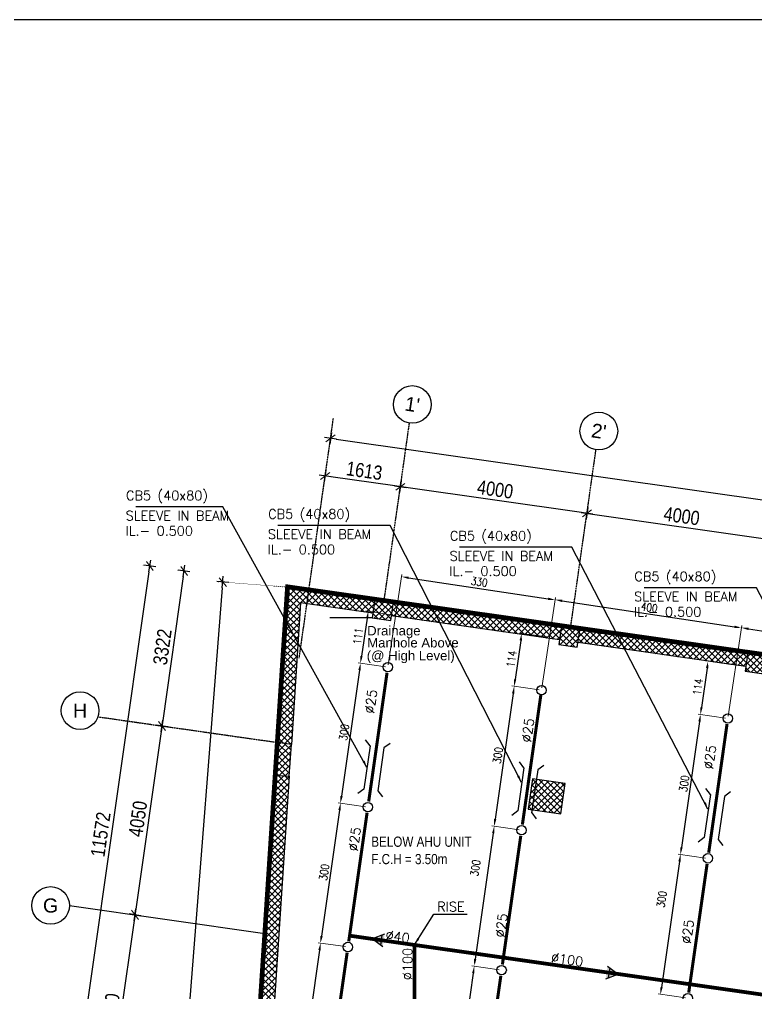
# Model space of a CAD drawing. Header units: inches. Extents: x 1355305 to 1448369, y 326920 to 386626.
# Drawn here: x 1365770 to 1381418, y 365953 to 386626 of the extents above; entities that cross this region are included whole.
import ezdxf
from ezdxf.enums import TextEntityAlignment as Align

# ---------------------------------------------------------------- set-up
doc = ezdxf.new("R2010")
doc.units = ezdxf.units.IN
doc.header["$MEASUREMENT"] = 0
for name, pattern in [('CENTER', [50.8, 31.75, -6.35, 6.35, -6.35]), ('DASHED2', [9.525, 6.35, -3.175]), ('DOT2', [3.175, 0, -3.175])]:
    doc.linetypes.add(name, pattern=pattern)
for name, color, linetype, lineweight in [('A-DOOR', 10, 'Continuous', 15), ('A-HATCH CONCRETE', 254, 'Continuous', 5), ('A-LEASING LINE', 7, 'DASHED2', 9)]:
    doc.layers.add(name, color=color, linetype=linetype, lineweight=lineweight)
for name, color, linetype in [('A-TEXT', 3, 'Continuous'), ('Axis', 9, 'CENTER'), ('dim-axis', 15, 'Continuous'), ('DIM2', 222, 'Continuous'), ('DR ARROW', 6, 'Continuous'), ('FFNEW', 252, 'Continuous'), ('FIRE MAIN PIPE', 7, 'Continuous'), ('FP-PIPE', 4, 'Continuous'), ('P-FIRE-SPR', 6, 'Continuous'), ('P-FIRE-TXT', 181, 'Continuous'), ('S-COL', 210, 'Continuous'), ('S-WALL', 1, 'Continuous'), ('SLEEVE', 2, 'Continuous'), ('SPR..', 3, 'Continuous'), ('TAXT', 3, 'Continuous'), ('wall pod', 7, 'Continuous')]:
    doc.layers.add(name, color=color, linetype=linetype)
doc.styles.add('ARIAL', font='ARIALN.TTF')
doc.styles.add('MECH', font='romans.shx')
doc.styles.add('ROMANS', font='romans__.ttf', dxfattribs={"width": 0.8})
doc.styles.add('style1', font='arial.ttf')
doc.dimstyles.new('DIM-100', dxfattribs={"dimscale": 150, "dimtxt": 2, "dimasz": 1, "dimexe": 0.75, "dimexo": 1, "dimgap": 0.5, "dimtad": 1, "dimdec": 0, "dimzin": 11, "dimdsep": 46, "dimtxsty": 'ARIAL', "dimblk": 'R', "dimcen": 2.5, "dimdle": 1, "dimclrd": 256, "dimclre": 256, "dimclrt": 256, "dimazin": 0, "dimtfac": 1, "dimtdec": 0, "dimtix": 1, "dimtmove": 2, "dimatfit": 3, "dimldrblk": 'R', "dimtolj": 1, "dimtzin": 3, "dimlwd": -1, "dimlwe": 13, "dimarcsym": 0})
doc.dimstyles.new('GRAND CINEMA', dxfattribs={"dimtxt": 180, "dimasz": 150, "dimexe": 0.18, "dimexo": 0.06, "dimgap": 100, "dimtad": 1, "dimdec": 0, "dimlfac": 0.1, "dimzin": 1, "dimdsep": 46, "dimtxsty": 'MECH', "dimcen": 0.09, "dimdle": 0.2, "dimclrd": 222, "dimclre": 222, "dimclrt": 3, "dimadec": 0, "dimazin": 0, "dimtfac": 1, "dimtdec": 0, "dimtix": 1, "dimtmove": 2, "dimatfit": 3, "dimfxl": 1, "dimtolj": 1, "dimtzin": 0, "dimlwd": -1, "dimarcsym": 0})
pattern_1 = [(45, (1341716.94, 266100.535), (-66.29126, 66.29126), []), (135, (1341716.94, 266100.535), (-66.29126, -66.29126), [])]
pattern_2 = [(45, (1341716.31, 266100.535), (-66.29126, 66.29126), []), (135, (1341716.31, 266100.535), (-66.29126, -66.29126), [])]

# ---------------------------------------------------------------- blocks, each defined once
blk = doc.blocks.new('R')
for p, q in [((-1.05, 0), (1.05, 0)), ((0, -1.05), (0, 1.05))]:
    blk.add_line(p, q)
at = {"color": 4, "lineweight": 13}
blk.add_line((-0.71, -0.71), (0.71, 0.71), dxfattribs=at)
blk = doc.blocks.new('*D1032')
at = {"layer": 'Defpoints', "color": 0, "transparency": 16777216}
for p in [(1420983, 599836), (1420983, 599836), (1422567, 599511)]:
    blk.add_point(p, dxfattribs=at)
at = {"layer": 'dim-axis', "color": 251, "linetype": 'DOT2', "lineweight": 13, "transparency": 16777216}
for p, q in [((1420962, 599687), (1420967, 599724)), ((1422588, 599660), (1422597, 599719))]:
    blk.add_line(p, q, dxfattribs=at)
at = {"layer": 'dim-axis', "color": 251, "transparency": 16777216}
blk.add_line((1422462, 599624), (1421102, 599819), dxfattribs=at)
at = {"layer": 'dim-axis', "color": 251, "transparency": 16777216, "xscale": 120, "yscale": 120, "zscale": 120}
for p, rotation in [((1420983, 599836), 171.8736112541112), ((1422581, 599607), 351.8736112541112)]:
    blk.add_blockref('R', p, dxfattribs=dict(at, rotation=rotation))
at = {"layer": 'dim-axis', "color": 251, "transparency": 16777216, "insert": (1421814, 599947), "char_height": 300, "attachment_point": 5, "rotation": 351.8736, "style": 'ARIAL'}
blk.add_mtext('\\A1;1613', dxfattribs=at)
blk = doc.blocks.new('*D1033')
at = {"layer": 'Defpoints', "color": 0, "transparency": 16777216}
for p in [(1426500, 598759), (1430500, 598477), (1430500, 598477)]:
    blk.add_point(p, dxfattribs=at)
at = {"layer": 'dim-axis', "color": 251, "linetype": 'DOT2', "lineweight": 13, "transparency": 16777216}
for p, q in [((1426521, 598908), (1426556, 599153)), ((1430522, 598625), (1430516, 598588))]:
    blk.add_line(p, q, dxfattribs=at)
at = {"layer": 'dim-axis', "color": 251, "transparency": 16777216}
blk.add_line((1426659, 599025), (1430382, 598494), dxfattribs=at)
at = {"layer": 'dim-axis', "color": 251, "transparency": 16777216, "xscale": 120, "yscale": 120, "zscale": 120}
for p, rotation in [((1426540, 599042), 171.8736112541112), ((1430500, 598477), 351.8736112541112)]:
    blk.add_blockref('R', p, dxfattribs=dict(at, rotation=rotation))
at = {"layer": 'dim-axis', "color": 251, "transparency": 16777216, "insert": (1428553, 598985), "char_height": 300, "attachment_point": 5, "rotation": 351.8736, "style": 'ARIAL'}
blk.add_mtext('\\A1;4000', dxfattribs=at)
blk = doc.blocks.new('*D1042')
at = {"layer": 'Defpoints', "color": 0, "transparency": 16777216}
for p in [(1422581, 599607), (1422581, 599607), (1426540, 599042)]:
    blk.add_point(p, dxfattribs=at)
at = {"layer": 'dim-axis', "color": 251, "transparency": 16777216}
blk.add_line((1426422, 599059), (1422699, 599591), dxfattribs=at)
at = {"layer": 'dim-axis', "color": 251, "linetype": 'DOT2', "lineweight": 13, "transparency": 16777216}
for p, q in [((1422559, 599459), (1422565, 599496)), ((1426519, 598894), (1426525, 598931))]:
    blk.add_line(p, q, dxfattribs=at)
at = {"layer": 'dim-axis', "color": 251, "transparency": 16777216, "xscale": 120, "yscale": 120, "zscale": 120}
for p, rotation in [((1422581, 599607), 171.8736112541112), ((1426540, 599042), 351.8736112541112)]:
    blk.add_blockref('R', p, dxfattribs=dict(at, rotation=rotation))
at = {"layer": 'dim-axis', "color": 251, "transparency": 16777216, "insert": (1424593, 599551), "char_height": 300, "attachment_point": 5, "rotation": 351.8736, "style": 'ARIAL'}
blk.add_mtext('\\A1;4000', dxfattribs=at)
blk = doc.blocks.new('*D1044')
at = {"layer": 'Defpoints', "color": 0, "transparency": 16777216}
for p in [(1420642, 597441), (1470715, 593565), (1470260, 590370)]:
    blk.add_point(p, dxfattribs=at)
at = {"layer": 'dim-axis', "color": 251, "linetype": 'DOT2', "lineweight": 13, "transparency": 16777216}
for p, q in [((1420663, 597590), (1421113, 600748)), ((1470281, 590519), (1470731, 593676))]:
    blk.add_line(p, q, dxfattribs=at)
at = {"layer": 'dim-axis', "color": 251, "transparency": 16777216}
blk.add_line((1421216, 600619), (1470596, 593582), dxfattribs=at)
at = {"layer": 'dim-axis', "color": 251, "transparency": 16777216, "xscale": 120, "yscale": 120, "zscale": 120}
for p, rotation in [((1421097, 600636), 171.8890881608404), ((1470715, 593565), 351.8890881608405)]:
    blk.add_blockref('R', p, dxfattribs=dict(at, rotation=rotation))
at = {"layer": 'dim-axis', "color": 251, "transparency": 16777216, "insert": (1445938, 597327), "char_height": 300, "attachment_point": 5, "rotation": 351.8891, "style": 'ARIAL'}
blk.add_mtext('\\A1;50119', dxfattribs=at)
blk = doc.blocks.new('*D1047')
at = {"layer": 'Defpoints', "color": 0, "transparency": 16777216}
for p in [(1417261, 597924), (1417261, 597924), (1415626, 586468)]:
    blk.add_point(p, dxfattribs=at)
at = {"layer": 'dim-axis', "color": 251, "linetype": 'DOT2', "lineweight": 13, "transparency": 16777216}
for p, q in [((1417113, 597945), (1417150, 597940)), ((1415478, 586489), (1415515, 586484))]:
    blk.add_line(p, q, dxfattribs=at)
at = {"layer": 'dim-axis', "color": 251, "transparency": 16777216}
blk.add_line((1415643, 586586), (1417244, 597805), dxfattribs=at)
at = {"layer": 'dim-axis', "color": 251, "transparency": 16777216, "xscale": 120, "yscale": 120, "zscale": 120}
for p, rotation in [((1417261, 597924), 81.8772662833131), ((1415626, 586468), 261.8772662833131)]:
    blk.add_blockref('R', p, dxfattribs=dict(at, rotation=rotation))
at = {"layer": 'dim-axis', "color": 251, "transparency": 16777216, "insert": (1416218, 592228), "char_height": 300, "attachment_point": 5, "rotation": 81.8773, "style": 'ARIAL'}
blk.add_mtext('\\A1;11572', dxfattribs=at)
blk = doc.blocks.new('*D1048')
at = {"layer": 'Defpoints', "color": 0, "transparency": 16777216}
for p in [(1417989, 597820), (1417520, 594531), (1417520, 594531)]:
    blk.add_point(p, dxfattribs=at)
at = {"layer": 'dim-axis', "color": 251, "transparency": 16777216}
blk.add_line((1417972, 597701), (1417537, 594650), dxfattribs=at)
at = {"layer": 'dim-axis', "color": 251, "linetype": 'DOT2', "lineweight": 13, "transparency": 16777216}
for p, q in [((1417840, 597841), (1417878, 597836)), ((1417371, 594552), (1417408, 594547))]:
    blk.add_line(p, q, dxfattribs=at)
at = {"layer": 'dim-axis', "color": 251, "transparency": 16777216, "xscale": 120, "yscale": 120, "zscale": 120}
for p, rotation in [((1417989, 597820), 81.87726634256052), ((1417520, 594531), 261.8772663425605)]:
    blk.add_blockref('R', p, dxfattribs=dict(at, rotation=rotation))
at = {"layer": 'dim-axis', "color": 251, "transparency": 16777216, "insert": (1417528, 596208), "char_height": 300, "attachment_point": 5, "rotation": 81.8773, "style": 'ARIAL'}
blk.add_mtext('\\A1;3322', dxfattribs=at)
blk = doc.blocks.new('*D1049')
at = {"layer": 'Defpoints', "color": 0, "transparency": 16777216}
for p in [(1417520, 594531), (1416947, 590522), (1416947, 590522)]:
    blk.add_point(p, dxfattribs=at)
at = {"layer": 'dim-axis', "color": 251, "transparency": 16777216}
blk.add_line((1417503, 594412), (1416964, 590640), dxfattribs=at)
at = {"layer": 'dim-axis', "color": 251, "linetype": 'DOT2', "lineweight": 13, "transparency": 16777216}
for p, q in [((1417371, 594552), (1417408, 594547)), ((1416799, 590543), (1416836, 590538))]:
    blk.add_line(p, q, dxfattribs=at)
at = {"layer": 'dim-axis', "color": 251, "transparency": 16777216, "xscale": 120, "yscale": 120, "zscale": 120}
for p, rotation in [((1417520, 594531), 81.87726634670558), ((1416947, 590522), 261.8772663467056)]:
    blk.add_blockref('R', p, dxfattribs=dict(at, rotation=rotation))
at = {"layer": 'dim-axis', "color": 251, "transparency": 16777216, "insert": (1417008, 592559), "char_height": 300, "attachment_point": 5, "rotation": 81.8773, "style": 'ARIAL'}
blk.add_mtext('\\A1;4050', dxfattribs=at)
blk = doc.blocks.new('*D1050')
at = {"layer": 'Defpoints', "color": 0, "transparency": 16777216}
for p in [(1416947, 590522), (1416354, 586364), (1416354, 586364)]:
    blk.add_point(p, dxfattribs=at)
at = {"layer": 'dim-axis', "color": 251, "linetype": 'DOT2', "lineweight": 13, "transparency": 16777216}
for p, q in [((1416799, 590543), (1416836, 590538)), ((1416205, 586385), (1416243, 586380))]:
    blk.add_line(p, q, dxfattribs=at)
at = {"layer": 'dim-axis', "color": 251, "transparency": 16777216}
blk.add_line((1416930, 590403), (1416371, 586483), dxfattribs=at)
at = {"layer": 'dim-axis', "color": 251, "transparency": 16777216, "xscale": 120, "yscale": 120, "zscale": 120}
for p, rotation in [((1416947, 590522), 81.87726634670558), ((1416354, 586364), 261.8772663467056)]:
    blk.add_blockref('R', p, dxfattribs=dict(at, rotation=rotation))
at = {"layer": 'dim-axis', "color": 251, "transparency": 16777216, "insert": (1416425, 588475), "char_height": 300, "attachment_point": 5, "rotation": 81.8773, "style": 'ARIAL'}
blk.add_mtext('\\A1;4200', dxfattribs=at)
blk = doc.blocks.new('*D87')
at = {"layer": 'Defpoints', "color": 0, "transparency": 16777216}
for p in [(1418810, 597585), (1420642, 597441), (1417901, 562459)]:
    blk.add_point(p, dxfattribs=at)
at = {"layer": 'dim-axis', "color": 251, "transparency": 16777216}
blk.add_line((1416079, 562722), (1418801, 597465), dxfattribs=at)
at = {"layer": 'dim-axis', "color": 251, "linetype": 'DOT2', "lineweight": 13, "transparency": 16777216}
for p, q in [((1420492, 597453), (1418698, 597594)), ((1417752, 562470), (1415957, 562611))]:
    blk.add_line(p, q, dxfattribs=at)
at = {"layer": 'dim-axis', "color": 251, "transparency": 16777216, "xscale": 120, "yscale": 120, "zscale": 120}
for p, rotation in [((1418810, 597585), 85.52071850426807), ((1416070, 562602), 265.5207185042681)]:
    blk.add_blockref('R', p, dxfattribs=dict(at, rotation=rotation))
at = {"layer": 'dim-axis', "color": 251, "transparency": 16777216, "insert": (1417212, 580111), "char_height": 300, "attachment_point": 5, "rotation": 85.5207, "style": 'ARIAL'}
blk.add_mtext('\\A1;35090', dxfattribs=at)
blk = doc.blocks.new('SEDRGFE')
at = {"layer": 'A-HATCH CONCRETE'}
h = blk.add_hatch(dxfattribs=at)
h.set_pattern_fill('ANSI37', color=250, scale=750)
h.set_pattern_definition(pattern_2)
h.paths.add_polyline_path([(1352997, 708953), (1353393, 708896), (1353450, 709292), (1353054, 709349)])
h = blk.add_hatch(dxfattribs=at)
h.set_pattern_fill('ANSI37', color=250, scale=750)
h.set_pattern_definition(pattern_2)
h.paths.add_polyline_path([(1356957, 708387), (1357353, 708331), (1357410, 708727), (1357014, 708783)])
h = blk.add_hatch(dxfattribs=at)
h.set_pattern_fill('ANSI37', color=250, scale=750)
h.set_pattern_definition(pattern_1)
h.paths.add_polyline_path([(1360918, 707822), (1361314, 707765), (1361370, 708161), (1360974, 708218)])
h = blk.add_hatch(dxfattribs=at)
h.set_pattern_fill('ANSI37', color=250, scale=750)
h.set_pattern_definition(pattern_1)
h.paths.add_polyline_path([(1350939, 705612), (1351238, 705592), (1351282, 706268), (1350984, 706311)])
h = blk.add_hatch(dxfattribs=at)
h.set_pattern_fill('ANSI37', color=250, scale=750)
h.set_pattern_definition(pattern_1)
h.paths.add_polyline_path([(1356399, 705538), (1356307, 704895), (1357000, 704796), (1357092, 705439)])
at = {"color": 250, "linetype": 'Continuous', "ltscale": 100}
blk.add_lwpolyline([(1389810, 674588), (1389810, 680290), (1389610, 680288), (1388060, 680288), (1388060, 686288), (1384200, 686288), (1384200, 693089), (1385203, 692942), (1385236, 693139), (1385780, 696950), (1386823, 704256), (1386865, 704553), (1351200, 709613), (1350434, 697904), (1372211, 694796), (1372209, 688237), (1371310, 688237), (1371310, 688038), (1371310, 684788), (1363260, 684788), (1363260, 684588), (1363260, 674588), (1389810, 674588)], dxfattribs=at)
at = {"layer": 'A-HATCH CONCRETE', "color": 250, "linetype": 'Continuous'}
for p, q in [((1351157, 708953), (1351740, 709536)), ((1351166, 709095), (1351624, 709553)), ((1351176, 709237), (1351508, 709569)), ((1351185, 709378), (1351392, 709586)), ((1351194, 709520), (1351276, 709602)), ((1351477, 709243), (1351194, 709525)), ((1351599, 709253), (1351245, 709607)), ((1351753, 709231), (1351400, 709585)), ((1351908, 709209), (1351555, 709563)), ((1351591, 709254), (1351856, 709519)), ((1351707, 709238), (1351972, 709503)), ((1352063, 709187), (1351709, 709540)), ((1352217, 709165), (1351864, 709518)), ((1351468, 709118), (1351186, 709400)), ((1351823, 709221), (1352088, 709486)), ((1351939, 709205), (1352204, 709470)), ((1352372, 709143), (1352019, 709496)), ((1352055, 709188), (1352320, 709453)), ((1352171, 709172), (1352436, 709437)), ((1352527, 709121), (1352173, 709474)), ((1352287, 709155), (1352552, 709420)), ((1352681, 709099), (1352328, 709452)), ((1352403, 709138), (1352668, 709404)), ((1352836, 709077), (1352483, 709430)), ((1352519, 709122), (1352784, 709387)), ((1352635, 709105), (1352900, 709370)), ((1352991, 709055), (1352637, 709408)), ((1352751, 709089), (1353016, 709354)), ((1353026, 709152), (1352792, 709386)), ((1353043, 709268), (1352946, 709364)), ((1351148, 708811), (1351469, 709133)), ((1351452, 708869), (1351170, 709152)), ((1351460, 708994), (1351178, 709276)), ((1352867, 709072), (1353040, 709244)), ((1352983, 709056), (1353017, 709090)), ((1353423, 709097), (1353597, 709271)), ((1353609, 708966), (1353430, 709146)), ((1353445, 709252), (1353481, 709288)), ((1353764, 708944), (1353446, 709262)), ((1353447, 708989), (1353713, 709255)), ((1353563, 708973), (1353829, 709238)), ((1353919, 708922), (1353565, 709276)), ((1353679, 708956), (1353945, 709221)), ((1354073, 708900), (1353720, 709254)), ((1353795, 708940), (1354061, 709205)), ((1354228, 708878), (1353874, 709231)), ((1353911, 708923), (1354177, 709188)), ((1354028, 708907), (1354293, 709172)), ((1354383, 708856), (1354029, 709209)), ((1354144, 708890), (1354409, 709155)), ((1354537, 708834), (1354184, 709187)), ((1354260, 708873), (1354525, 709139)), ((1354692, 708812), (1354338, 709165)), ((1354376, 708857), (1354641, 709122)), ((1354492, 708840), (1354757, 709106)), ((1354847, 708790), (1354493, 709143)), ((1354608, 708824), (1354873, 709089)), ((1355001, 708768), (1354648, 709121)), ((1355156, 708746), (1354802, 709099)), ((1351138, 708669), (1351460, 708991)), ((1351436, 708621), (1351154, 708903)), ((1351444, 708745), (1351162, 709027)), ((1353455, 708988), (1353413, 709030)), ((1354724, 708807), (1354989, 709072)), ((1354840, 708791), (1355105, 709056)), ((1354956, 708774), (1355221, 709039)), ((1355310, 708723), (1354957, 709077)), ((1355072, 708758), (1355337, 709023)), ((1355465, 708701), (1355112, 709055)), ((1355188, 708741), (1355453, 709006)), ((1355620, 708679), (1355266, 709033)), ((1355304, 708724), (1355569, 708990)), ((1355420, 708708), (1355685, 708973)), ((1355774, 708657), (1355421, 709011)), ((1355536, 708691), (1355801, 708956)), ((1355929, 708635), (1355576, 708989)), ((1355652, 708675), (1355917, 708940)), ((1356084, 708613), (1355730, 708967)), ((1355768, 708658), (1356033, 708923)), ((1355884, 708642), (1356149, 708907)), ((1356238, 708591), (1355885, 708944)), ((1356000, 708625), (1356265, 708890)), ((1356393, 708569), (1356040, 708922)), ((1356548, 708547), (1356194, 708900)), ((1356702, 708525), (1356349, 708878)), ((1351120, 708385), (1351442, 708707)), ((1351129, 708527), (1351451, 708849)), ((1351428, 708496), (1351146, 708778)), ((1356116, 708608), (1356381, 708874)), ((1356232, 708592), (1356497, 708857)), ((1356348, 708575), (1356613, 708841)), ((1356464, 708559), (1356729, 708824)), ((1356857, 708503), (1356504, 708856)), ((1356580, 708542), (1356845, 708807)), ((1356976, 708516), (1356658, 708834)), ((1356696, 708526), (1356961, 708791)), ((1356812, 708509), (1357002, 708699)), ((1356993, 708632), (1356813, 708812)), ((1357009, 708748), (1356968, 708790)), ((1357077, 708774), (1357077, 708774)), ((1357122, 708768), (1357122, 708768)), ((1357193, 708758), (1357193, 708758)), ((1357277, 708746), (1357277, 708746)), ((1357309, 708741), (1357309, 708741)), ((1357385, 708552), (1357541, 708708)), ((1357392, 708426), (1357657, 708692)), ((1357407, 708707), (1357425, 708725)), ((1357785, 708370), (1357431, 708724)), ((1357508, 708410), (1357773, 708675)), ((1357940, 708348), (1357586, 708702)), ((1358094, 708326), (1357741, 708680)), ((1351111, 708243), (1351432, 708565)), ((1351411, 708247), (1351129, 708529)), ((1351420, 708372), (1351137, 708654)), ((1356928, 708493), (1356980, 708545)), ((1357476, 708414), (1357379, 708511)), ((1357630, 708392), (1357396, 708627)), ((1357624, 708393), (1357889, 708658)), ((1357740, 708377), (1358005, 708642)), ((1357856, 708360), (1358121, 708625)), ((1358249, 708304), (1357895, 708658)), ((1357972, 708344), (1358237, 708609)), ((1358404, 708282), (1358050, 708635)), ((1358088, 708327), (1358354, 708592)), ((1358204, 708310), (1358470, 708576)), ((1358558, 708260), (1358205, 708613)), ((1358320, 708294), (1358586, 708559)), ((1358713, 708238), (1358359, 708591)), ((1358436, 708277), (1358702, 708542)), ((1358868, 708216), (1358514, 708569)), ((1358552, 708261), (1358818, 708526)), ((1358668, 708244), (1358934, 708509)), ((1359022, 708194), (1358669, 708547)), ((1358784, 708228), (1359050, 708493)), ((1359177, 708172), (1358823, 708525)), ((1358900, 708211), (1359166, 708476)), ((1359332, 708150), (1358978, 708503)), ((1359486, 708127), (1359133, 708481)), ((1351092, 707960), (1351414, 708281)), ((1351101, 708102), (1351423, 708423)), ((1351395, 707998), (1351113, 708281)), ((1351403, 708123), (1351121, 708405)), ((1359017, 708195), (1359282, 708460)), ((1359133, 708178), (1359398, 708443)), ((1359249, 708161), (1359514, 708427)), ((1359641, 708105), (1359287, 708459)), ((1359365, 708145), (1359630, 708410)), ((1359796, 708083), (1359442, 708437)), ((1359481, 708128), (1359746, 708393)), ((1359950, 708061), (1359597, 708415)), ((1359597, 708112), (1359862, 708377)), ((1359713, 708095), (1359978, 708360)), ((1360105, 708039), (1359751, 708393)), ((1359829, 708079), (1360094, 708344)), ((1360259, 708017), (1359906, 708371)), ((1359945, 708062), (1360210, 708327)), ((1360414, 707995), (1360061, 708349)), ((1360061, 708045), (1360326, 708311)), ((1360177, 708029), (1360442, 708294)), ((1360569, 707973), (1360215, 708326)), ((1360293, 708012), (1360558, 708278)), ((1360723, 707951), (1360370, 708304)), ((1360409, 707996), (1360674, 708261)), ((1360878, 707929), (1360525, 708282)), ((1360943, 707997), (1360679, 708260)), ((1351083, 707818), (1351404, 708140)), ((1351387, 707874), (1351105, 708156)), ((1360525, 707979), (1360790, 708244)), ((1360641, 707963), (1360906, 708228)), ((1360757, 707946), (1360965, 708154)), ((1360959, 708113), (1360834, 708238)), ((1360989, 708216), (1360989, 708216)), ((1361022, 708211), (1361022, 708211)), ((1361138, 708194), (1361138, 708195)), ((1361144, 708194), (1361143, 708194)), ((1351064, 707534), (1351386, 707856)), ((1351073, 707676), (1351395, 707998)), ((1351371, 707625), (1351088, 707907)), ((1351379, 707750), (1351097, 708032)), ((1360873, 707930), (1360943, 708000)), ((1351055, 707392), (1351376, 707714)), ((1351354, 707376), (1351072, 707658)), ((1351362, 707501), (1351080, 707783)), ((1351036, 707108), (1351358, 707430)), ((1351045, 707250), (1351367, 707572)), ((1351346, 707252), (1351064, 707534)), ((1351027, 706967), (1351349, 707288)), ((1351330, 707003), (1351048, 707285)), ((1351338, 707127), (1351056, 707410)), ((1351018, 706825), (1351339, 707146)), ((1351314, 706754), (1351031, 707036)), ((1351322, 706879), (1351040, 707161)), ((1350999, 706541), (1351321, 706863)), ((1351008, 706683), (1351330, 707005)), ((1351305, 706630), (1351023, 706912)), ((1350990, 706399), (1351311, 706721)), ((1351289, 706381), (1351007, 706663)), ((1351297, 706505), (1351015, 706787)), ((1351112, 706292), (1350991, 706414)), ((1351267, 706270), (1350999, 706539)), ((1351028, 706304), (1351302, 706579)), ((1351144, 706288), (1351293, 706437)), ((1350980, 706257), (1350981, 706258)), ((1350983, 706289), (1350982, 706290)), ((1351260, 706271), (1351283, 706295)), ((1351282, 706256), (1351281, 706256)), ((1350967, 706040), (1350966, 706041)), ((1350971, 706115), (1350972, 706116)), ((1350975, 706165), (1350974, 706165)), ((1351265, 706011), (1351266, 706012)), ((1351265, 706007), (1351265, 706008)), ((1351273, 706131), (1351273, 706132)), ((1351274, 706153), (1351275, 706154)), ((1350950, 705791), (1350950, 705792)), ((1350952, 705832), (1350953, 705832)), ((1350959, 705916), (1350958, 705916)), ((1350962, 705973), (1350962, 705974)), ((1351257, 705883), (1351256, 705883)), ((1351256, 705869), (1351256, 705870)), ((1350915, 705264), (1351237, 705586)), ((1350925, 705406), (1351119, 705600)), ((1350934, 705548), (1350995, 705608)), ((1350942, 705667), (1350942, 705668)), ((1350943, 705690), (1350944, 705690)), ((1351224, 705385), (1351001, 705608)), ((1351232, 705510), (1351143, 705599)), ((1351241, 705634), (1351240, 705634)), ((1351246, 705728), (1351247, 705728)), ((1351249, 705758), (1351248, 705759)), ((1350906, 705122), (1351228, 705444)), ((1351208, 705137), (1350925, 705419)), ((1351216, 705261), (1350934, 705543)), ((1350887, 704838), (1351209, 705160)), ((1350897, 704980), (1351218, 705302)), ((1351191, 704888), (1350909, 705170)), ((1351199, 705012), (1350917, 705294)), ((1350878, 704696), (1351200, 705018)), ((1351183, 704763), (1350901, 705045)), ((1350869, 704555), (1351191, 704876)), ((1351167, 704514), (1350885, 704797)), ((1351175, 704639), (1350893, 704921)), ((1350850, 704271), (1351172, 704593)), ((1350859, 704413), (1351181, 704734)), ((1351150, 704266), (1350868, 704548)), ((1351159, 704390), (1350876, 704672)), ((1350841, 704129), (1351163, 704451)), ((1351142, 704141), (1350860, 704423)), ((1350822, 703845), (1351144, 704167)), ((1350832, 703987), (1351153, 704309)), ((1351126, 703892), (1350844, 704174)), ((1351134, 704017), (1350852, 704299)), ((1350813, 703703), (1351135, 704025)), ((1351110, 703643), (1350828, 703926)), ((1351118, 703768), (1350836, 704050)), ((1350794, 703420), (1351116, 703741)), ((1350804, 703561), (1351125, 703883)), ((1351102, 703519), (1350819, 703801)), ((1350785, 703278), (1351107, 703599)), ((1351085, 703270), (1350803, 703552)), ((1351093, 703395), (1350811, 703677)), ((1350767, 702994), (1351088, 703316)), ((1350776, 703136), (1351098, 703458)), ((1351069, 703021), (1350787, 703303)), ((1351077, 703146), (1350795, 703428)), ((1350757, 702852), (1351079, 703174)), ((1351061, 702897), (1350779, 703179)), ((1350739, 702568), (1351060, 702890)), ((1350748, 702710), (1351070, 703032)), ((1351045, 702648), (1350762, 702930)), ((1351053, 702772), (1350771, 703055)), ((1350729, 702426), (1351051, 702748)), ((1351028, 702399), (1350746, 702681)), ((1351036, 702524), (1350754, 702806)), ((1350720, 702285), (1351042, 702606)), ((1351020, 702275), (1350738, 702557)), ((1350701, 702001), (1351023, 702322)), ((1350711, 702143), (1351032, 702464)), ((1351004, 702026), (1350722, 702308)), ((1351012, 702150), (1350730, 702432)), ((1350692, 701859), (1351014, 702181)), ((1350987, 701777), (1350705, 702059)), ((1350996, 701901), (1350713, 702184)), ((1350674, 701575), (1350995, 701897)), ((1350683, 701717), (1351005, 702039)), ((1350979, 701653), (1350697, 701935)), ((1350664, 701433), (1350986, 701755)), ((1350963, 701404), (1350681, 701686)), ((1350971, 701528), (1350689, 701810)), ((1350646, 701149), (1350967, 701471)), ((1350655, 701291), (1350977, 701613)), ((1350947, 701155), (1350665, 701437)), ((1350955, 701279), (1350673, 701561)), ((1350636, 701008), (1350958, 701329)), ((1350939, 701030), (1350656, 701313)), ((1350618, 700724), (1350940, 701046)), ((1350627, 700866), (1350949, 701187)), ((1350922, 700782), (1350640, 701064)), ((1350930, 700906), (1350648, 701188))]:
    blk.add_line(p, q, dxfattribs=at)
at = {"layer": 'S-COL', "color": 250}
for points in [[(1352997, 708953), (1353393, 708896), (1353450, 709292), (1353054, 709349)], [(1356957, 708387), (1357353, 708331), (1357410, 708727), (1357014, 708783)], [(1360918, 707822), (1361314, 707765), (1361370, 708161), (1360974, 708218)], [(1350939, 705612), (1351238, 705592), (1351282, 706268), (1350984, 706311)], [(1356399, 705538), (1356307, 704895), (1357000, 704796), (1357092, 705439)]]:
    blk.add_lwpolyline(points, close=True, dxfattribs=at)
at = {"layer": 'S-WALL', "color": 250}
for points in [[(1386861, 704523), (1351200, 709613)], [(1353012, 709051), (1351478, 709270), (1351282, 706268)], [(1356972, 708486), (1353408, 708995)], [(1360932, 707921), (1357368, 708430)], [(1351237, 705592), (1350791, 698783)]]:
    blk.add_lwpolyline(points, dxfattribs=at)
at = {"layer": 'TAXT', "color": 250, "ltscale": 100, "style": 'style1'}
for s, p in [('Drainage', (1352891, 708582)), ('Manhole Above', (1352892, 708326)), ('(@ High Level)', (1352882, 708053))]:
    blk.add_text(s, height=200, dxfattribs=at).set_placement(p)
blk = doc.blocks.new('SWGDCSTHYTD')
at = {"color": 254, "linetype": 'Continuous', "ltscale": 100}
blk.add_lwpolyline([(1410071, 395958), (1410071, 401661), (1409871, 401658), (1408321, 401658), (1408321, 407658), (1404460, 407658), (1404460, 414459), (1405464, 414312), (1405497, 414509), (1406041, 418321), (1407084, 425626), (1407126, 425923), (1371461, 430983), (1370694, 419274), (1392471, 416166), (1392469, 409608), (1391571, 409608), (1391571, 409408), (1391571, 406158), (1383521, 406158), (1383521, 405958), (1383521, 395958), (1410071, 395958)], dxfattribs=at)
at = {"layer": 'S-WALL', "color": 254}
blk.add_lwpolyline([(1371461, 430983), (1371461, 430983), (1369166, 395958), (1419296, 395958), (1421088, 423900), (1407122, 425894)], dxfattribs=at)
blk = doc.blocks.new('PENDENT SPR')
at = {"layer": 'P-FIRE-SPR'}
blk.add_circle((0, 0), 0.1, dxfattribs=at)
blk = doc.blocks.new('A$C365C0078')
at = {"color": 2, "lineweight": 30}
for p, q in [((-149, 461), (-263, 575)), ((-149, 461), (-149, -465)), ((149, 465), (263, 579)), ((149, 461), (149, -465)), ((-149, -465), (-263, -579)), ((149, -461), (263, -575))]:
    blk.add_line(p, q, dxfattribs=at)
blk = doc.blocks.new('ARR')
at = {"layer": 'DR ARROW'}
h = blk.add_hatch(color=12, dxfattribs=at)
h.paths.add_polyline_path([(14.4, 0), (-54.3, 37.8), (-54.3, -37.8)])
h.paths.add_polyline_path([(-54.3, 10.2), (-93.3, 10.2), (-93.3, -10.2), (-54.3, -10.2)])
for p, q in [((-54.3, 37.8), (14.4, 0)), ((-54.3, -37.8), (14.4, 0)), ((-38.5, -29), (-38.5, 29)), ((14.4, 0), (14.4, 0))]:
    blk.add_line(p, q, dxfattribs=at)
blk = doc.blocks.new('*D1137')
at = {"layer": 'Defpoints', "color": 0, "transparency": 16777216}
for p in [(498, 54), (-248, -957), (333, -1044)]:
    blk.add_point(p, dxfattribs=at)
at = {"layer": 'DIM2', "color": 222, "lineweight": -2, "transparency": 16777216}
for p, q in [((449, 61), (-132, 148)), ((284, -1037), (-297, -949))]:
    blk.add_line(p, q, dxfattribs=at)
at = {"layer": 'DIM2', "color": 222, "transparency": 16777216}
blk.add_line((-105, -7), (-226, -808), dxfattribs=at)
for points in [[(-130, -4), (-80, -11), (-83, 141)], [(-250, -805), (-201, -812), (-248, -957)]]:
    blk.add_solid(points, dxfattribs=at)
at = {"layer": 'DIM2', "color": 3, "transparency": 16777216, "insert": (-299, -388), "char_height": 170, "attachment_point": 5, "rotation": 81.4537, "style": 'ROMANS'}
blk.add_mtext('\\A1;111', dxfattribs=at)
blk = doc.blocks.new('*D1138')
at = {"layer": 'Defpoints', "color": 0, "transparency": 16777216}
for p in [(333, -1044), (-672, -3931), (-91, -4014)]:
    blk.add_point(p, dxfattribs=at)
at = {"layer": 'DIM2', "color": 222, "lineweight": -2, "transparency": 16777216}
for p, q in [((284, -1037), (-298, -954)), ((-140, -4007), (-722, -3924))]:
    blk.add_line(p, q, dxfattribs=at)
at = {"layer": 'DIM2', "color": 222, "transparency": 16777216}
blk.add_line((-270, -1110), (-651, -3782), dxfattribs=at)
for points in [[(-294, -1106), (-245, -1113), (-248, -961)], [(-676, -3779), (-626, -3786), (-672, -3931)]]:
    blk.add_solid(points, dxfattribs=at)
at = {"layer": 'DIM2', "color": 3, "transparency": 16777216, "insert": (-595, -2427), "char_height": 170, "attachment_point": 5, "rotation": 81.8773, "style": 'ROMANS'}
blk.add_mtext('\\A1;300', dxfattribs=at)
blk = doc.blocks.new('*D1139')
at = {"layer": 'Defpoints', "color": 0, "transparency": 16777216}
for p in [(-91, -4014), (-1096, -6900), (-514, -6983)]:
    blk.add_point(p, dxfattribs=at)
at = {"layer": 'DIM2', "color": 222, "lineweight": -2, "transparency": 16777216}
for p, q in [((-140, -4007), (-722, -3924)), ((-564, -6976), (-1146, -6893))]:
    blk.add_line(p, q, dxfattribs=at)
at = {"layer": 'DIM2', "color": 222, "transparency": 16777216}
blk.add_line((-694, -4079), (-1075, -6752), dxfattribs=at)
for points in [[(-718, -4076), (-669, -4083), (-672, -3931)], [(-1100, -6748), (-1050, -6755), (-1096, -6900)]]:
    blk.add_solid(points, dxfattribs=at)
at = {"layer": 'DIM2', "color": 3, "transparency": 16777216, "insert": (-1019, -5396), "char_height": 170, "attachment_point": 5, "rotation": 81.8773, "style": 'ROMANS'}
blk.add_mtext('\\A1;300', dxfattribs=at)
blk = doc.blocks.new('*D1140')
at = {"layer": 'Defpoints', "color": 0, "transparency": 16777216}
for p in [(-514, -6983), (-1520, -9870), (-938, -9954)]:
    blk.add_point(p, dxfattribs=at)
at = {"layer": 'DIM2', "color": 222, "lineweight": -2, "transparency": 16777216}
for p, q in [((-564, -6976), (-1146, -6893)), ((-988, -9946), (-1570, -9863))]:
    blk.add_line(p, q, dxfattribs=at)
at = {"layer": 'DIM2', "color": 222, "transparency": 16777216}
blk.add_line((-1118, -7049), (-1499, -9722), dxfattribs=at)
for points in [[(-1142, -7045), (-1093, -7052), (-1096, -6900)], [(-1524, -9718), (-1474, -9726), (-1520, -9870)]]:
    blk.add_solid(points, dxfattribs=at)
at = {"layer": 'DIM2', "color": 3, "transparency": 16777216, "insert": (-1443, -8366), "char_height": 170, "attachment_point": 5, "rotation": 81.8773, "style": 'ROMANS'}
blk.add_mtext('\\A1;300', dxfattribs=at)
blk = doc.blocks.new('*D1142')
at = {"layer": 'Defpoints', "color": 0, "transparency": 16777216}
for p in [(3757, -411), (3015, -1452), (3597, -1535)]:
    blk.add_point(p, dxfattribs=at)
at = {"layer": 'DIM2', "color": 222, "lineweight": -2, "transparency": 16777216}
for p, q in [((3708, -404), (3126, -321)), ((3547, -1527), (2965, -1444))]:
    blk.add_line(p, q, dxfattribs=at)
at = {"layer": 'DIM2', "color": 222, "transparency": 16777216}
blk.add_line((3154, -476), (3036, -1303), dxfattribs=at)
for points in [[(3129, -473), (3179, -480), (3175, -328)], [(3011, -1299), (3061, -1307), (3015, -1452)]]:
    blk.add_solid(points, dxfattribs=at)
at = {"layer": 'DIM2', "color": 3, "transparency": 16777216, "insert": (2961, -871), "char_height": 170, "attachment_point": 5, "rotation": 81.8776, "style": 'ROMANS'}
blk.add_mtext('\\A1;114', dxfattribs=at)
blk = doc.blocks.new('*D1143')
at = {"layer": 'Defpoints', "color": 0, "transparency": 16777216}
for p in [(3597, -1535), (2591, -4421), (3173, -4504)]:
    blk.add_point(p, dxfattribs=at)
at = {"layer": 'DIM2', "color": 222, "lineweight": -2, "transparency": 16777216}
for p, q in [((3547, -1527), (2965, -1444)), ((3123, -4497), (2541, -4414))]:
    blk.add_line(p, q, dxfattribs=at)
at = {"layer": 'DIM2', "color": 222, "transparency": 16777216}
blk.add_line((2994, -1600), (2612, -4273), dxfattribs=at)
for points in [[(2969, -1596), (3018, -1604), (3015, -1452)], [(2587, -4269), (2637, -4276), (2591, -4421)]]:
    blk.add_solid(points, dxfattribs=at)
at = {"layer": 'DIM2', "color": 3, "transparency": 16777216, "insert": (2669, -2917), "char_height": 170, "attachment_point": 5, "rotation": 81.8773, "style": 'ROMANS'}
blk.add_mtext('\\A1;300', dxfattribs=at)
blk = doc.blocks.new('*D1144')
at = {"layer": 'Defpoints', "color": 0, "transparency": 16777216}
for p in [(3173, -4504), (2167, -7391), (2749, -7474)]:
    blk.add_point(p, dxfattribs=at)
at = {"layer": 'DIM2', "color": 222, "lineweight": -2, "transparency": 16777216}
for p, q in [((3123, -4497), (2541, -4414)), ((2699, -7467), (2118, -7384))]:
    blk.add_line(p, q, dxfattribs=at)
at = {"layer": 'DIM2', "color": 222, "transparency": 16777216}
blk.add_line((2570, -4570), (2188, -7242), dxfattribs=at)
for points in [[(2545, -4566), (2595, -4573), (2591, -4421)], [(2164, -7239), (2213, -7246), (2167, -7391)]]:
    blk.add_solid(points, dxfattribs=at)
at = {"layer": 'DIM2', "color": 3, "transparency": 16777216, "insert": (2191, -5306), "char_height": 170, "attachment_point": 5, "rotation": 81.8773, "style": 'ROMANS'}
blk.add_mtext('\\A1;300', dxfattribs=at)
blk = doc.blocks.new('*D1145')
at = {"layer": 'Defpoints', "color": 0, "transparency": 16777216}
for p in [(2749, -7474), (1743, -10361), (2325, -10444)]:
    blk.add_point(p, dxfattribs=at)
at = {"layer": 'DIM2', "color": 222, "lineweight": -2, "transparency": 16777216}
for p, q in [((2699, -7467), (2117, -7384)), ((2276, -10437), (1694, -10354))]:
    blk.add_line(p, q, dxfattribs=at)
at = {"layer": 'DIM2', "color": 222, "transparency": 16777216}
blk.add_line((2146, -7539), (1764, -10212), dxfattribs=at)
for points in [[(2121, -7536), (2171, -7543), (2167, -7391)], [(1740, -10209), (1789, -10216), (1743, -10361)]]:
    blk.add_solid(points, dxfattribs=at)
at = {"layer": 'DIM2', "color": 3, "transparency": 16777216, "insert": (1821, -8857), "char_height": 170, "attachment_point": 5, "rotation": 81.8773, "style": 'ROMANS'}
blk.add_mtext('\\A1;300', dxfattribs=at)
blk = doc.blocks.new('*D1147')
at = {"layer": 'Defpoints', "color": 0, "transparency": 16777216}
for p in [(7713, -999), (6970, -2049), (7552, -2132)]:
    blk.add_point(p, dxfattribs=at)
at = {"layer": 'DIM2', "color": 222, "lineweight": -2, "transparency": 16777216}
for p, q in [((7664, -992), (7082, -909)), ((7502, -2125), (6921, -2042))]:
    blk.add_line(p, q, dxfattribs=at)
at = {"layer": 'DIM2', "color": 222, "transparency": 16777216}
blk.add_line((7110, -1065), (6991, -1900), dxfattribs=at)
for points in [[(7086, -1061), (7135, -1068), (7132, -916)], [(6966, -1897), (7016, -1904), (6970, -2049)]]:
    blk.add_solid(points, dxfattribs=at)
at = {"layer": 'DIM2', "color": 3, "transparency": 16777216, "insert": (6917, -1463), "char_height": 170, "attachment_point": 5, "rotation": 81.8773, "style": 'ROMANS'}
blk.add_mtext('\\A1;114', dxfattribs=at)
blk = doc.blocks.new('*D1148')
at = {"layer": 'Defpoints', "color": 0, "transparency": 16777216}
for p in [(7552, -2132), (6546, -5019), (7128, -5102)]:
    blk.add_point(p, dxfattribs=at)
at = {"layer": 'DIM2', "color": 222, "lineweight": -2, "transparency": 16777216}
for p, q in [((7502, -2125), (6921, -2042)), ((7078, -5095), (6497, -5012))]:
    blk.add_line(p, q, dxfattribs=at)
at = {"layer": 'DIM2', "color": 222, "transparency": 16777216}
blk.add_line((6949, -2197), (6567, -4870), dxfattribs=at)
for points in [[(6924, -2194), (6974, -2201), (6970, -2049)], [(6543, -4867), (6592, -4874), (6546, -5019)]]:
    blk.add_solid(points, dxfattribs=at)
at = {"layer": 'DIM2', "color": 3, "transparency": 16777216, "insert": (6624, -3515), "char_height": 170, "attachment_point": 5, "rotation": 81.8773, "style": 'ROMANS'}
blk.add_mtext('\\A1;300', dxfattribs=at)
blk = doc.blocks.new('*D1149')
at = {"layer": 'Defpoints', "color": 0, "transparency": 16777216}
for p in [(7128, -5102), (6122, -7988), (6704, -8071)]:
    blk.add_point(p, dxfattribs=at)
at = {"layer": 'DIM2', "color": 222, "transparency": 16777216}
blk.add_line((6525, -5167), (6144, -7840), dxfattribs=at)
at = {"layer": 'DIM2', "color": 222, "lineweight": -2, "transparency": 16777216}
for p, q in [((7078, -5095), (6497, -5012)), ((6655, -8064), (6073, -7981))]:
    blk.add_line(p, q, dxfattribs=at)
at = {"layer": 'DIM2', "color": 222, "transparency": 16777216}
for points in [[(6500, -5164), (6550, -5171), (6546, -5019)], [(6119, -7836), (6168, -7843), (6122, -7988)]]:
    blk.add_solid(points, dxfattribs=at)
at = {"layer": 'DIM2', "color": 3, "transparency": 16777216, "insert": (6146, -5969), "char_height": 170, "attachment_point": 5, "rotation": 81.8773, "style": 'ROMANS'}
blk.add_mtext('\\A1;300', dxfattribs=at)
blk = doc.blocks.new('*D1199')
at = {"layer": 'Defpoints', "color": 0, "transparency": 16777216}
for p in [(3885, 385), (333, -1044), (3597, -1535)]:
    blk.add_point(p, dxfattribs=at)
at = {"layer": 'DIM2', "color": 222, "lineweight": -2, "transparency": 16777216}
for p, q in [((341, -995), (629, 925)), ((3604, -1485), (3893, 435))]:
    blk.add_line(p, q, dxfattribs=at)
at = {"layer": 'DIM2', "color": 222, "transparency": 16777216}
blk.add_line((770, 854), (3737, 408), dxfattribs=at)
for points in [[(774, 878), (766, 829), (622, 876)], [(3741, 432), (3733, 383), (3885, 385)]]:
    blk.add_solid(points, dxfattribs=at)
at = {"layer": 'DIM2', "color": 3, "transparency": 16777216, "insert": (2274, 765), "char_height": 170, "attachment_point": 5, "rotation": 351.4537, "style": 'ROMANS'}
blk.add_mtext('\\A1;330', dxfattribs=at)
blk = doc.blocks.new('*D1200')
at = {"layer": 'Defpoints', "color": 0, "transparency": 16777216}
for p in [(7841, -209), (3597, -1535), (7552, -2132)]:
    blk.add_point(p, dxfattribs=at)
at = {"layer": 'DIM2', "color": 222, "lineweight": -2, "transparency": 16777216}
for p, q in [((3604, -1485), (3893, 435)), ((7559, -2082), (7848, -160))]:
    blk.add_line(p, q, dxfattribs=at)
at = {"layer": 'DIM2', "color": 222, "transparency": 16777216}
blk.add_line((4034, 363), (7692, -187), dxfattribs=at)
for points in [[(4037, 388), (4030, 338), (3885, 385)], [(7696, -162), (7689, -211), (7841, -209)]]:
    blk.add_solid(points, dxfattribs=at)
at = {"layer": 'DIM2', "color": 3, "transparency": 16777216, "insert": (5883, 223), "char_height": 170, "attachment_point": 5, "rotation": 351.4537, "style": 'ROMANS'}
blk.add_mtext('\\A1;400', dxfattribs=at)
blk = doc.blocks.new('*D1201')
at = {"layer": 'Defpoints', "color": 0, "transparency": 16777216}
for p in [(11796, -803), (7552, -2132), (11507, -2729)]:
    blk.add_point(p, dxfattribs=at)
at = {"layer": 'DIM2', "color": 222, "lineweight": -2, "transparency": 16777216}
for p, q in [((7559, -2082), (7848, -160)), ((11514, -2680), (11804, -754))]:
    blk.add_line(p, q, dxfattribs=at)
at = {"layer": 'DIM2', "color": 222, "transparency": 16777216}
blk.add_line((7989, -231), (11648, -781), dxfattribs=at)
for points in [[(7993, -207), (7985, -256), (7841, -209)], [(11652, -756), (11644, -806), (11796, -803)]]:
    blk.add_solid(points, dxfattribs=at)
at = {"layer": 'DIM2', "color": 3, "transparency": 16777216, "insert": (9839, -372), "char_height": 170, "attachment_point": 5, "rotation": 351.4537, "style": 'ROMANS'}
blk.add_mtext('\\A1;400', dxfattribs=at)
blk = doc.blocks.new('SGSR')
at = {"layer": 'Axis', "color": 251, "ltscale": 0.5}
for p, q in [((1420431.4, 595969.6), (1421157.8, 601057.3)), ((1422235.7, 597191.3), (1422773.5, 600958.2)), ((1426195.5, 596626.2), (1426733.4, 600393.1)), ((1416158, 594725.4), (1419967.9, 594181.6))]:
    blk.add_line(p, q, dxfattribs=at)
at = {"layer": 'Axis', "color": 251, "linetype": 'Continuous'}
for centre in [(1422833.8, 601353.7), (1426793.5, 600788.5), (1415779.6, 594855.7), (1415154.9, 590720.4)]:
    blk.add_circle(centre, 400, dxfattribs=at)
at = {"layer": 'dim-axis', "color": 251}
blk.add_line((1415554.9, 590720.4), (1419702.3, 590128.5), dxfattribs=at)
at = {"layer": 'S-WALL', "color": 251}
blk.add_lwpolyline([(1417889.2, 562458.6), (1468019.2, 562458.6), (1469810.8, 590401.2), (1420184.3, 597484.1)], close=True, dxfattribs=at)
at = {"layer": 'Axis', "color": 251, "linetype": 'Continuous', "style": 'style1'}
for s, p in [("1'", (1422833.8, 601353.7)), ("2'", (1426793.5, 600788.5))]:
    blk.add_text(s, height=300, rotation=351.41133, dxfattribs=at).set_placement(p, align=Align.MIDDLE)
for s, p in [('H', (1415779.6, 594855.7)), ('G', (1415154.9, 590720.4))]:
    blk.add_text(s, height=300, dxfattribs=at).set_placement(p, align=Align.MIDDLE)
at = {"layer": 'dim-axis', "color": 251}
for p1, p2, distance, picture, middle in [((1420641.6, 597441.4), (1470259.6, 590370.1), 3227.1, '*D1044', (1445938.1, 597326.5)), ((1415626.3, 586467.7), (1417261.4, 597923.9), 0, '*D1047', (1416218, 592228)), ((1417989, 597820), (1417519.6, 594531.1), 0, '*D1048', (1417528.4, 596207.8)), ((1417901.1, 562458.6), (1420641.6, 597441.4), 1837.1, '*D87', (1417212.3, 580111.3))]:
    dim = blk.add_aligned_dim(p1=p1, p2=p2, distance=distance, dimstyle='DIM-100', override={"dimasz": 0.8, "dimclrd": 251, "dimclre": 251, "dimclrt": 251}, dxfattribs=at)
    dim.commit()
    dim.dimension.update_dxf_attribs({"geometry": picture, "text_midpoint": middle})
for base, p1, p2, angle, picture, middle in [((1420983.4, 599835.5), (1422566.9, 599511.5), (1420983.4, 599835.5), 351.87361, '*D1032', (1421814.3, 599947.4)), ((1422580.6, 599607.5), (1426540.5, 599042), (1422580.6, 599607.5), 171.87361, '*D1042', (1424592.8, 599550.6)), ((1430500.3, 598476.6), (1426500.1, 598759.2), (1430500.3, 598476.6), 171.87361, '*D1033', (1428552.6, 598985.2)), ((1416947.3, 590521.7), (1417519.6, 594531.1), (1416947.3, 590521.7), 81.87727, '*D1049', (1417007.6, 592558.6)), ((1416353.9, 586363.8), (1416947.3, 590521.7), (1416353.9, 586363.8), 81.87727, '*D1050', (1416424.7, 588475))]:
    dim = blk.add_linear_dim(base=base, p1=p1, p2=p2, angle=angle, dimstyle='DIM-100', override={"dimasz": 0.8, "dimclrd": 251, "dimclre": 251, "dimclrt": 251}, dxfattribs=at)
    dim.commit()
    dim.dimension.update_dxf_attribs({"geometry": picture, "text_midpoint": middle})
blk = doc.blocks.new('A$C6DC347C1')
at = {"layer": 'A-LEASING LINE', "color": 6, "const_width": 100}
blk.add_lwpolyline([(-1797, 660.5), (-2564.1, -11048.5), (19312.7, -14170.9), (19312.7, -20715.1), (18412.6, -20714.9), (18412.6, -24265), (10362.6, -24265), (10362.6, -34365), (36712, -34365), (36712, -28765), (34962.4, -28765), (34962.4, -22740), (31101.7, -22740), (31101.7, -15751.8), (32125.3, -15898.6), (33276.1, -7757.8), (33283.8, -7758.8), (33770.9, -4393.3), (-1797, 660.5)], dxfattribs=at)
at = {"layer": 'DIM2'}
blk.add_line((0, 0), (-898.3, 0), dxfattribs=at)
at = {"layer": 'FIRE MAIN PIPE', "color": 6, "const_width": 80}
for points in [[(32487.7, -13334.5), (31047.8, -13126.9), (31311.4, -11280.4), (-479.9, -6743)], [(897, -11542.2), (897, -6939.5)]]:
    blk.add_lwpolyline(points, dxfattribs=at)
at = {"layer": 'FP-PIPE', "color": 4, "const_width": 65}
for points in [[(-73.3, -3895.3), (316.1, -1163)], [(3581.8, -1633.5), (3189.3, -4385.6)], [(7534.9, -2250.8), (7145, -4983)], [(-497.2, -6865.1), (-107.7, -4132.8)], [(3155.4, -4623.1), (2765.7, -7355.4)], [(7111.1, -5220.6), (6721.1, -7952.8)], [(-920.5, -9834.9), (-531, -7102.7)], [(2731.8, -7593), (2340.9, -10333.8)]]:
    blk.add_lwpolyline(points, dxfattribs=at)
at = {"layer": 'DR ARROW'}
for p, xscale, yscale, zscale, rotation in [((51.7, -6818.8), 3.587777692411249, 3.587777692411249, 3.587777692411249, 171.8773290501284), ((5172.5, -7549.7), 3.587777692411248, 3.587777692411248, 3.587777692411248, 351.8773290501222)]:
    blk.add_blockref('ARR', p, dxfattribs=dict(at, xscale=xscale, yscale=yscale, zscale=zscale, rotation=rotation))
at = {"layer": 'SLEEVE', "rotation": 351.8773290502697}
for p in [(38, -3191.2), (3304.5, -3657.8), (7264.9, -4222.7)]:
    blk.add_blockref('A$C365C0078', p, dxfattribs=at)
at = {"layer": 'SPR..', "xscale": 999.9999999999997, "yscale": 999.9999999999997, "zscale": 999.9999999999997, "rotation": 351.4113288098228}
for p in [(333.3, -1044.2), (3596.7, -1534.6), (7551.8, -2132), (-90.5, -4014), (3172.8, -4504.4), (7128, -5101.8), (-514.4, -6983.8), (2749, -7474.2), (6704.1, -8071.6)]:
    blk.add_blockref('PENDENT SPR', p, dxfattribs=at)
at = {"layer": 'A-TEXT', "color": 20, "style": 'ARIAL'}
for s, p in [('BELOW AHU UNIT', (-18.8, -4856.5)), ('F.C.H = 3.50m', (-18.8, -5225.6))]:
    blk.add_text(s, height=216, rotation=0.00424, dxfattribs=at).set_placement(p)
at = {"layer": 'P-FIRE-TXT', "style": 'MECH'}
for s, rotation, p in [('%%C25', 81.87733, (-27.7, -1774)), ('%%C25', 81.87733, (3305.6, -2384.6)), ('%%C25', 81.87733, (7170.3, -2955.2)), ('%%C25', 81.87733, (-373.3, -4695.4)), ('%%C25', 81.87733, (2744.9, -6524.8)), ('%%C25', 81.87733, (6699.7, -6659.4)), ('%%C40', 351.87733, (541.9, -6763.2)), ('%%C100', 90, (751.3, -7343.6)), ('%%C100', 351.87733, (4140, -7251.4))]:
    blk.add_text(s, height=200, rotation=rotation, dxfattribs=at).set_placement(p, align=Align.MIDDLE_CENTER)
at = {"layer": 'SLEEVE', "style": 'MECH'}
for s, p in [('CB5 (40x80)', (-5225.7, 2499.7)), ('CB5 (40x80)', (-2207.6, 2105.5, 0)), ('SLEEVE IN BEAM', (-5231, 2070.8)), ('IL.- 0.500', (-5236.4, 1747.5)), ('SLEEVE IN BEAM', (-2213, 1676.7, 0)), ('CB5 (40x80)', (1649.8, 1643.7, 0)), ('IL.- 0.500', (-2218.3, 1353.3, 0)), ('SLEEVE IN BEAM', (1644.5, 1214.9, 0)), ('IL.- 0.500', (1639.1, 891.5, 0)), ('CB5 (40x80)', (5567.2, 782.1, 0)), ('SLEEVE IN BEAM', (5561.9, 353.3, 0)), ('IL.- 0.500', (5556.6, 29.9, 0)), ('RISE', (1380.7, -6227.5, 0))]:
    blk.add_text(s, height=200, dxfattribs=at).set_placement(p)
at = {"layer": 'DIM2'}
for base, p1, p2, picture, middle in [((3885.2, 385.4), (333.3, -1044.1), (3596.7, -1534.6), '*D1199', (2273.7, 764.9)), ((7840.7, -209), (3596.7, -1534.6), (7551.7, -2131.9), '*D1200', (5883.1, 222.5)), ((11796.3, -803.4), (7551.7, -2131.9), (11506.9, -2729.3), '*D1201', (9838.7, -371.9))]:
    dim = blk.add_linear_dim(base=base, p1=p1, p2=p2, angle=171.45371, dimstyle='GRAND CINEMA', override={"dimtxt": 170, "dimexe": 50, "dimexo": 50, "dimgap": 50, "dimtxsty": 'ROMANS', "dimfxl": 6000}, dxfattribs=at)
    dim.commit()
    dim.dimension.update_dxf_attribs({"geometry": picture, "text_midpoint": middle})
for p1, p2, distance, picture, middle in [((498.3, 53.6), (333.3, -1044.1), -587.7, '*D1137', (-298.9, -387.9)), ((3757, -410.8), (3596.7, -1534.6), -587.7, '*D1142', (2961.4, -870.6)), ((333.3, -1044.1), (-90.6, -4014), -587.7, '*D1138', (-594.8, -2426.8)), ((7713.5, -999.2), (7551.8, -2131.9), -587.7, '*D1147', (6917.2, -1463.4)), ((3596.7, -1534.6), (3172.8, -4504.4), -587.7, '*D1143', (2668.5, -2917.2)), ((7551.8, -2131.9), (7127.9, -5101.7), -587.7, '*D1148', (6623.7, -3514.6)), ((-90.6, -4014), (-514.4, -6983.5), -587.7, '*D1139', (-1018.7, -5396.5)), ((-514.4, -6983.5), (-938.3, -9953.6), -587.9, '*D1140', (-1442.7, -8366.3)), ((2749, -7473.9), (2325.1, -10444), -587.9, '*D1145', (1820.6, -8856.7))]:
    dim = blk.add_aligned_dim(p1=p1, p2=p2, distance=distance, dimstyle='GRAND CINEMA', override={"dimtxt": 170, "dimexe": 50, "dimexo": 50, "dimgap": 50, "dimtxsty": 'ROMANS', "dimfxl": 6000}, dxfattribs=at)
    dim.commit()
    dim.dimension.update_dxf_attribs({"geometry": picture, "text_midpoint": middle})
for base, p1, p2, picture, middle in [((2167.2, -7390.8), (3172.8, -4504.4), (2749, -7473.9), '*D1144', (2191, -5305.5)), ((6122.3, -7988.2), (7127.9, -5101.7), (6704.1, -8071.2), '*D1149', (6146.1, -5969.4))]:
    dim = blk.add_linear_dim(base=base, p1=p1, p2=p2, angle=261.87733, dimstyle='GRAND CINEMA', override={"dimtxt": 170, "dimexe": 50, "dimexo": 50, "dimgap": 50, "dimtxsty": 'ROMANS', "dimfxl": 6000}, dxfattribs=at)
    dim.commit()
    dim.dimension.update_dxf_attribs({"geometry": picture, "text_midpoint": middle, "dimtype": 161})
for points in [[(-110.1, -3172.1, 0), (-3173.3, 2358.1, 0), (-5018.3, 2358.1, 0)], [(3169.4, -3490.5), (382.1, 1963.9), (-2000.3, 1963.9)], [(7129.8, -4055.4), (4239.6, 1502.1), (1857.2, 1502.1)], [(11047.2, -4916.9), (8157, 640.5), (5774.6, 640.5)], [(896.9, -6940.2), (1306.7, -6287.5), (2014.4, -6287.5)]]:
    blk.add_leader(points, dimstyle='GRAND CINEMA', override={"dimgap": 0.1, "dimtad": 0, "dimfxl": 0}, dxfattribs=at)

msp = doc.modelspace()

# ---------------------------------------------------------------- linework, layer by layer
at = {"layer": 'wall pod', "ltscale": 100}
msp.add_lwpolyline([(1355305, 386626), (1448369, 386626), (1448369, 326920), (1355305, 326920)], close=True, dxfattribs=at)

# ---------------------------------------------------------------- block references
at = {"color": 252, "linetype": 'Continuous'}
msp.add_blockref('SWGDCSTHYTD', (0, -56398), dxfattribs=at)
at = {"layer": 'A-DOOR', "color": 252, "linetype": 'Continuous', "ltscale": 100}
msp.add_blockref('A$C6DC347C1', (1373258, 373924), dxfattribs=at)
at = {"layer": 'FFNEW', "color": 6, "linetype": 'Continuous'}
for name, p in [('SGSR', (-48723, -222899)), ('SEDRGFE', (20261, -335028))]:
    msp.add_blockref(name, p, dxfattribs=at)

doc.saveas('drawing.dxf')
